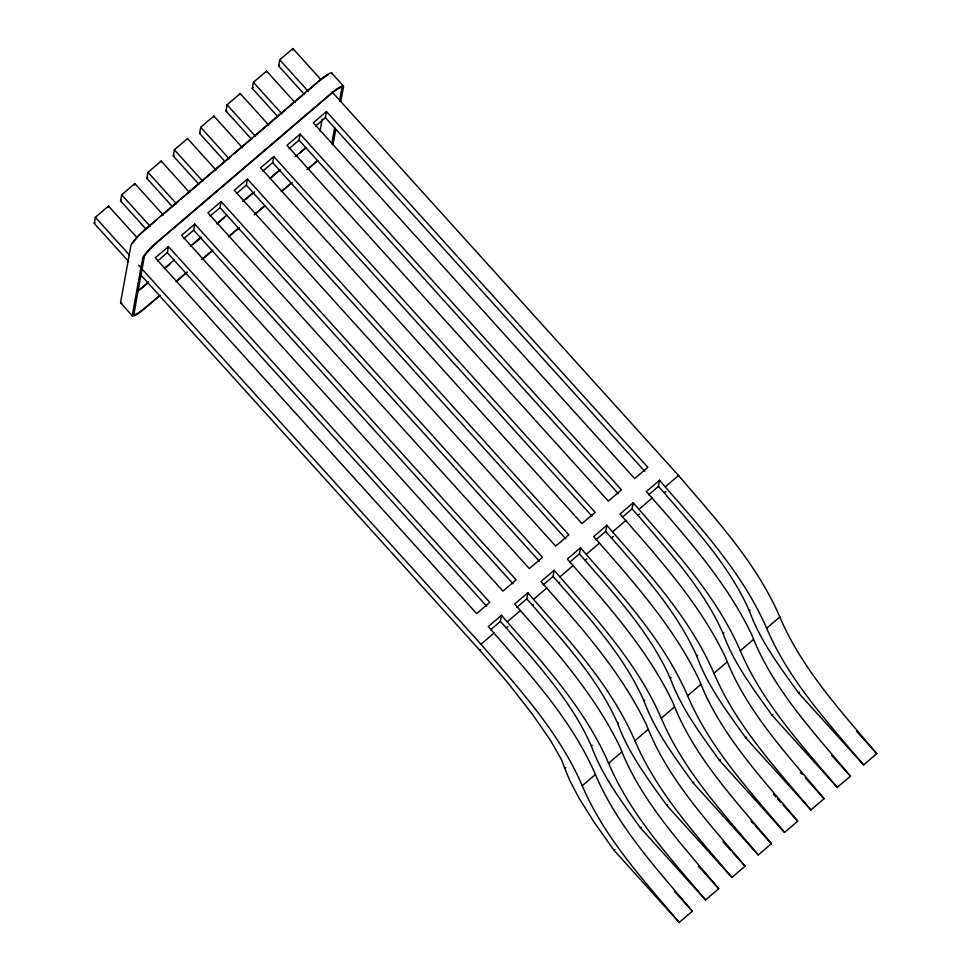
<?xml version="1.0" encoding="UTF-8"?>
<svg xmlns="http://www.w3.org/2000/svg" width="971" height="971" viewBox="0 0 971 971"><rect width="100%" height="100%" fill="white"/><g stroke="black" fill="none" stroke-linecap="round" stroke-linejoin="round"><path stroke-width="1.46" d="M128.742 261.624L94.236 223.427L95.34 217.31L108.521 206.058L136.996 237.592M108.303 207.199L108.521 206.058M146.136 229.229L120.574 200.924L121.691 194.807L134.86 183.555L163.346 215.089M134.581 185.085L134.86 183.555M172.486 206.726L146.912 178.421L148.029 172.304L161.198 161.052L189.685 192.586M161.065 161.817L161.198 161.052M198.824 184.223L173.263 155.918L174.367 149.801L187.537 138.55L216.023 170.095M187.403 139.314L187.537 138.55M157.448 261.114L167.315 252.678L168.432 246.561L489.809 602.348L476.64 613.599L155.263 257.813L168.432 246.561M225.163 161.72L199.601 133.415L200.706 127.298L213.887 116.059L242.362 147.592M213.741 116.823L213.887 116.059M183.786 238.611L193.666 230.176L194.77 224.058L516.147 579.845L502.978 591.096L181.601 235.31L194.77 224.058M251.501 139.217L225.94 110.912L227.056 104.807L240.225 93.556L268.712 125.089M240.019 94.697L240.225 93.556M210.124 216.108L220.004 207.673L221.121 201.555L542.498 557.354L529.316 568.605L207.94 212.807L221.121 201.555M277.852 116.714L252.278 88.422L253.395 82.304L266.564 71.053L295.05 102.586M266.357 72.194L266.564 71.053M236.463 193.605L246.343 185.17L247.459 179.052L568.836 534.851L555.667 546.103L234.29 190.304L247.459 179.052M304.19 94.223L278.628 65.919L279.733 59.801L292.902 48.55L321.025 79.683M292.623 50.079L292.902 48.55M262.813 171.102L272.681 162.667L273.798 156.549L595.174 512.348L582.005 523.6L260.629 167.801L273.798 156.549M289.152 148.612L299.032 140.164L300.136 134.059L621.513 489.845L608.344 501.097L286.967 145.298L300.136 134.059M320.029 131.024L322.19 119.13M315.49 126.109L325.37 117.673L326.474 111.556L647.863 467.342L634.682 478.594L313.305 122.807L326.474 111.556M331.718 143.963L334.74 127.31M339.498 101.154L341.877 88.07A17.624 2.573 -42.1 0 0 329.448 95.243L158.224 241.5A17.624 2.573 -42.1 0 0 144.315 256.829L133.937 313.912A17.624 2.573 -42.1 0 0 146.366 306.739L159.208 295.767M335.735 129.471L333.15 143.744A19.821 2.901 -42.1 0 1 332.75 144.788M340.93 100.935L343.516 86.662A19.821 2.901 -42.1 0 0 329.533 94.733L158.322 240.99A19.821 2.901 -42.1 0 0 142.664 258.237L132.299 315.32A19.821 2.901 -42.1 0 0 146.281 307.249L160.191 295.366M490.501 629.839L500.381 621.404L501.497 615.286C541.126 661.202 584.202 706.985 608.586 763.23C630.592 815.021 669.723 857.357 705.553 899.947L718.722 888.696C682.164 844.746 640.921 801.451 620.129 747.318C594.301 693.549 553.676 648.543 514.666 604.035L527.836 592.783C567.465 638.712 610.541 684.482 634.925 740.739C656.93 792.518 696.061 834.854 731.891 877.444L745.06 866.193C708.502 822.243 667.259 778.96 646.468 724.815C620.639 671.058 580.015 626.04 541.005 581.532L554.174 570.293C593.803 616.209 636.891 661.979 661.275 718.237C683.268 770.015 722.4 812.351 758.23 854.941L771.399 843.702C734.853 799.74 693.597 756.458 672.806 702.312C646.989 648.555 606.353 603.549 567.343 559.041L580.524 547.79C620.141 593.706 663.229 639.476 687.614 695.734C709.619 747.512 748.738 789.848 784.568 832.45L797.737 821.199C761.191 777.237 719.948 733.955 699.144 679.821C673.328 626.052 632.691 581.046 593.694 536.538L606.863 525.287C646.492 571.203 689.568 616.973 713.952 673.231C735.957 725.009 775.089 767.357 810.919 809.948L824.088 798.696C787.53 754.746 746.286 711.452 725.495 657.318C699.666 603.549 659.042 558.543 620.032 514.035L633.201 502.784C672.83 548.7 715.906 594.483 740.29 650.728C762.296 702.506 801.427 744.854 837.257 787.445L850.426 776.193C813.868 732.243 772.625 688.949 751.833 634.816C726.005 581.046 685.38 536.041 646.37 491.532L659.54 480.281C699.169 526.197 742.257 571.98 766.641 628.225C788.634 680.016 827.765 722.351 863.595 764.942L876.764 753.69C840.935 711.1 801.815 668.764 779.81 616.973C756.797 563.301 716.003 519.497 678.559 475.499L332.07 91.917M516.851 607.336L526.731 598.901L527.836 592.783M543.19 584.845L553.069 576.398L554.174 570.293M569.528 562.343L579.408 553.907L580.524 547.79M595.866 539.84L605.746 531.404L606.863 525.287M622.217 517.337L632.097 508.901L633.201 502.784M648.555 494.834L658.435 486.398L659.54 480.281M94.236 223.427L95.061 222.723M120.574 200.924L121.399 200.22M146.912 178.421L147.738 177.717M173.263 155.918L174.076 155.214M199.601 133.415L200.427 132.711M225.94 110.912L226.765 110.221M252.278 88.422L253.103 87.718M278.628 65.919L279.442 65.215M146.536 228.561L157.241 219.422M161.526 215.768L178.64 201.143M180.788 199.31L200.05 182.851M201.118 181.941L231.074 156.343M234.29 153.6L252.484 138.064M254.62 136.243L285.656 109.723M287.792 107.902L304.918 93.277M307.054 91.444L317.76 82.304M137.894 291.057L148.599 281.918M164.645 268.202L174.282 259.973M190.328 246.27L201.033 237.118M217.079 223.415L226.716 215.186M242.762 201.47L252.399 193.241M269.513 178.615L280.218 169.476M295.196 156.683L305.901 147.543M139.945 289.734L148.502 282.427M164.56 268.712L169.901 264.148M193.447 244.037L200.936 237.628M216.994 223.925L224.483 217.528M245.881 199.237L254.438 191.93M270.496 178.215L279.053 170.908M299.384 153.539L305.804 148.053M176.334 281.141L187.039 272.001M202.017 259.208L212.722 250.057M228.768 236.354L238.405 228.124M254.451 214.409L264.088 206.18M281.202 191.554L291.907 182.414M306.885 169.622L317.59 160.482M176.237 281.651L186.942 272.511M201.919 259.718L212.625 250.567M228.683 236.863L239.376 227.724M254.353 214.919L263.991 206.689M282.185 191.153L291.81 182.924M307.868 169.221L317.493 160.992M501.497 615.286L488.328 626.538C527.945 672.454 571.033 718.237 595.417 774.482C617.422 826.272 656.554 868.608 692.372 911.199L679.202 922.45L614.048 850.329L594.24 822.34L579.177 798.405L569.528 780.065L561.117 758.994L550.326 740.169L531.877 713.527L507.275 682.115L480.839 651.432L139.909 273.98M138.525 265.119L480.997 644.259L494.166 633.007M507.335 621.756L520.505 610.504M533.686 599.253L546.855 588.001M560.024 576.762L573.193 565.51M586.363 554.259L599.532 543.007M612.701 531.756L625.87 520.505M639.052 509.253L652.221 498.002M665.39 486.75L678.559 475.499M479.88 650.376L480.706 649.672M500.381 621.404L506.231 627.873L507.869 626.465M526.731 598.901L532.569 605.37L533.395 604.666M558.908 582.867L559.733 582.163M585.246 560.376L586.897 558.968M611.596 537.873L613.235 536.465M632.097 508.901L637.935 515.37L639.586 513.962M658.435 486.398L664.273 492.867L665.924 491.46M564.976 768.401L565.802 767.697M705.553 899.947L640.399 827.838C621.962 801.961 602.214 776.047 591.315 745.91L592.14 745.206M731.891 877.444L666.737 805.335C648.3 779.458 628.565 753.545 617.653 723.407L618.478 722.703M758.23 854.941L693.076 782.832C674.639 756.955 654.903 731.042 644.004 700.904L644.817 700.2M784.568 832.45L719.414 760.329C700.977 734.452 681.241 708.539 670.342 678.401L671.167 677.697M810.919 809.948L745.764 737.826C727.328 711.949 707.58 686.036 696.68 655.898L697.506 655.194M837.257 787.445L772.103 715.324C753.666 689.459 733.918 663.545 723.019 633.395L723.844 632.691M863.595 764.942L798.441 692.833C780.004 666.956 760.269 641.042 749.369 610.893L750.182 610.189M679.202 922.45C643.372 879.86 604.253 837.512 582.248 785.733L595.417 774.482M608.586 763.23L621.756 751.991M634.925 740.739L648.106 729.488M661.275 718.237L674.444 706.985M687.614 695.734L700.783 684.482M713.952 673.231L727.121 661.979M740.29 650.728L753.472 639.476M766.641 628.225L779.81 616.973M614.048 850.329L614.874 849.637M640.399 827.838L641.212 827.134M666.737 805.335L667.563 804.631M693.076 782.832L693.901 782.128M719.414 760.329L720.239 759.625M745.764 737.826L746.578 737.123M772.103 715.324L772.928 714.62M798.441 692.833L799.267 692.129M331.742 73.104L343.431 86.043M279.733 59.801L308.22 91.335M664.273 492.867C695.697 529.608 729.658 566.227 749.369 610.893M325.37 117.673L644.732 471.238M856.41 731.151L876.764 753.69M253.395 82.304L281.881 113.838M637.935 515.37C669.359 552.111 703.32 588.729 723.019 633.395M299.032 140.164L618.393 493.741M831.698 755.462L850.426 776.193M227.056 104.807L255.543 136.341M272.681 162.667L592.055 516.244M605.746 531.404C639.319 570.098 675.598 608.659 696.68 655.898M800.468 772.552L802.095 774.36M805.347 777.965L824.088 798.696M200.706 127.298L229.192 158.843M246.343 185.17L565.717 538.735M579.408 553.907C612.968 592.601 649.259 631.162 670.342 678.401M773.304 794.157L775.756 796.851M777.383 798.66L780.635 802.264M783.087 804.971L797.737 821.199M174.367 149.801L202.854 181.346M220.004 207.673L539.366 561.238M553.069 576.398C586.63 615.104 622.921 653.665 644.004 700.904M751.044 821.163L753.484 823.869M755.11 825.666L758.375 829.27M759.188 830.181L771.399 843.702M148.029 172.304L176.516 203.837M532.569 605.37C563.993 642.122 597.954 678.741 617.653 723.407M193.666 230.176L513.028 583.741M723.067 841.857L731.212 850.875M732.838 852.672L745.06 866.193M121.691 194.807L150.177 226.34M506.231 627.873C537.655 664.625 571.616 701.232 591.315 745.91M167.315 252.678L486.689 606.244M698.355 866.168L718.722 888.696M95.34 217.31L129.495 255.106M674.457 891.366L692.372 911.199M120.707 303.001L132.396 315.939M480.997 644.259C518.453 688.245 559.235 732.061 582.248 785.733M331.839 73.723A19.821 2.901 -42.1 0 0 317.845 81.795L146.633 228.051A19.821 2.901 -42.1 0 0 130.976 245.299L120.61 302.382A19.821 2.901 -42.1 0 0 121.885 303.073M132.748 243.478A17.624 2.573 -42.1 0 1 145.359 229.593M318.937 81.309A17.624 2.573 -42.1 0 1 328.441 74.731"/></g></svg>
